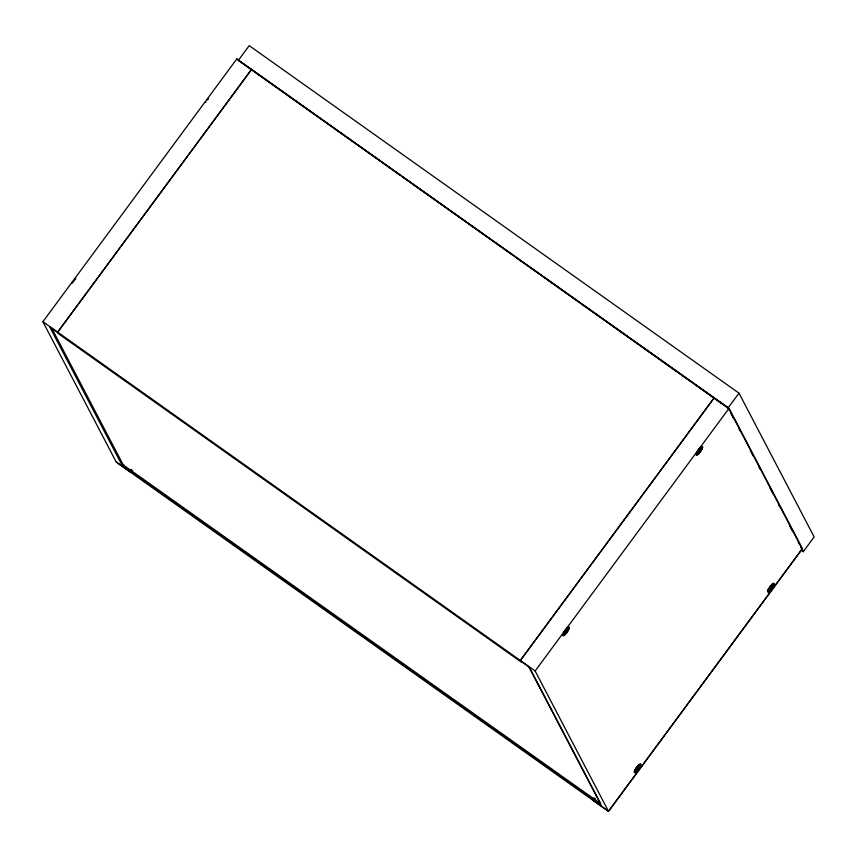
<?xml version="1.0" encoding="UTF-8"?>
<svg xmlns="http://www.w3.org/2000/svg" width="857" height="857" viewBox="0 0 857 857"><rect width="100%" height="100%" fill="white"/><g stroke="black" fill="none" stroke-linecap="round" stroke-linejoin="round"><path stroke-width="1.29" d="M636.322 768.836L637.812 770.004A4.199 0.803 -54.6 0 0 638.808 768.654L640.415 765.408A4.199 0.803 -54.6 0 0 640.243 765.087L638.894 764.894M701.979 447.568L700.094 449.925L699.355 449.336A3.589 0.686 -54.6 0 1 698.101 451.307L699.537 452.475A4.199 0.803 -54.6 0 0 700.533 451.136L702.151 447.89A4.199 0.803 -54.6 0 0 701.979 447.568L700.619 447.375M566.873 627.902L568.662 628.16A4.199 0.803 -54.6 0 1 568.823 628.47L567.216 631.727A4.199 0.803 -54.6 0 1 566.22 633.066L563.96 635.069A4.199 0.803 -54.6 0 1 563.788 634.748L565.609 632.005L564.484 630.923M772.286 584.313L773.571 584.495A4.199 0.803 -54.6 0 1 773.732 584.817L772.125 588.063A4.199 0.803 -54.6 0 1 771.129 589.412L768.868 591.416A4.199 0.803 -54.6 0 1 768.697 591.094L770.507 588.352L769.382 587.27M565.47 632.348L564.26 633.43L563.574 632.455M637.565 769.597L635.551 772.007A4.199 0.803 -54.6 0 1 635.38 771.686L637.19 768.943L636.065 767.861M770.379 588.695L769.158 589.777L768.472 588.813M728.804 408.628L535.132 670.977L42.85 321.654L116.273 462.094L608.513 811.343L802.431 548.673L729.007 408.221L236.768 58.972L728.804 408.628L802.195 548.994M566.67 630.559L567.773 628.663L566.563 628.406M699.312 452.078L698.166 453.974L697.394 452.839M700.223 449.818L701.09 448.082L699.762 447.783M637.308 769.747L636.44 771.493L635.155 769.607A5.228 1.007 -54.6 0 1 640.286 763.833A5.228 1.007 -54.6 0 1 636.355 770.807A5.228 1.007 -54.6 0 1 635.08 769.607M638.261 767.497L639.365 765.601L638.165 765.333M770.625 589.155L769.757 590.902L768.472 589.016M770.379 585.92L771.814 586.756L772.682 585.01L771.482 584.742M698.755 451.832L697.105 454.156A4.199 0.803 -54.6 0 0 697.277 454.478L699.023 452.228M42.893 321.729L236.768 58.972M57.655 332.205L251.54 69.449L57.623 332.13L58.437 333.684L521.142 661.979L520.328 660.426L714.245 397.744L520.37 660.501M131.946 470.343L130.735 471.982L122.53 466.165L123.74 464.526M132.589 470.343L131.035 472.571L130.221 471.007L131.432 469.368M729.318 410.289L728.086 407.932L738.991 393.159L249.216 45.657L238.3 60.429L332.12 126.986M568.662 628.16L566.906 630.409M595.294 798.638L593.751 800.867L592.937 799.302L594.147 797.663M594.651 798.638L593.44 800.277L601.646 806.105L528.833 666.832L520.628 661.004M640.243 765.087L638.497 767.336M773.571 584.495L771.814 586.745M802.152 548.919L608.47 811.268L593.708 800.792M801.059 550.151L803.245 551.694L814.15 536.921L738.991 393.159M700.469 450.279L701.679 449.197L699.537 448.49M567.152 630.87L568.362 629.788L566.938 629.317M772.05 587.216L773.271 586.145L771.707 585.62M637.062 769.286L635.84 770.368L635.155 769.404M566.895 628.202L568.823 628.47M700.64 447.675L702.151 447.89M772.382 584.624L773.732 584.817M638.915 765.194L640.415 765.408M637.812 766.008L639.954 766.736L638.733 767.808L637.094 766.64M769.747 586.381L770.7 586.959M636.419 766.972L637.372 767.551M699.355 449.336L698.798 448.982M697.802 450.332L698.787 451.757L697.577 452.839L696.891 451.864M565.47 629.574L566.595 630.538M637.062 766.512L638.186 767.465M771.236 586.456L771.3 586.499A4.199 0.803 -54.6 0 0 770.314 587.848M334.294 128.539L399.748 174.978M401.933 176.521L512.1 254.69M514.286 256.243L579.728 302.682M581.914 304.224L680.094 373.877M682.268 375.43L692.092 382.393M694.266 383.947L728.086 407.932M700.362 446.851L701.904 447.943M698.691 449.593L700.34 450.75M698.198 450.439L700.148 452.014M697.705 450.932L699.537 452.475M770.282 586.52L771.921 587.688M767.915 590.312L768.943 591.03M567.559 627.806L568.587 628.535M565.374 630.174L567.013 631.341M566.831 632.605L565.256 631.288A3.589 0.686 -54.6 0 0 566.477 629.392M564.388 631.523L566.027 632.691M564.067 631.663L565.716 632.82L564.849 634.566L563.563 632.68M57.922 332.709L49.717 326.892L122.53 466.165M636.965 767.111L638.604 768.279M635.969 768.461L637.812 770.004M635.091 769.243L636.73 770.4M634.598 770.893L635.626 771.621M130.221 471.007L592.937 799.302M116.231 462.019L131.003 472.496M698.841 449.807L700.533 451.136M772.125 588.063L770.229 586.584M769.747 588.331L771.129 589.412M565.416 630.323L567.216 631.727M565.181 632.252L566.22 633.066M637.212 767.411L638.808 768.654M730.55 412.646L733.635 418.537M739.173 429.143L740.405 431.5M750.261 450.353L753.346 456.245M758.884 466.851L760.116 469.208M769.972 488.062L773.057 493.953M778.606 504.559L779.838 506.916M789.693 525.769L792.768 531.661M798.317 542.267L799.549 544.624M800.781 546.98L803.245 551.694M535.089 670.902L608.513 811.343M529.112 666.757L600.703 803.695L123.226 464.923L51.634 327.985M768.579 590.848L768.868 591.416M697.105 454.156L696.72 453.385M697.277 454.478L696.602 453.171M563.713 634.587L563.178 633.548M563.96 635.069L563.328 633.826M768.301 590.323L768.622 590.934M768.783 591.255L768.226 590.173M635.262 771.45L634.641 770.218L635.348 771.6M635.176 771.289L635.466 771.846M563.381 633.934L563.638 634.437M72.309 283.196A5.228 1.007 -54.6 0 1 75.887 278.696M205.819 102.304A5.228 1.007 -54.6 0 1 206.012 101.994M207.533 99.905A5.228 1.007 -54.6 0 1 208.615 98.673M567.023 627.763A3.589 0.686 -54.6 0 1 566.895 628.513M563.885 632.905A3.589 0.686 -54.6 0 1 563.499 633.259M565.406 631.502A4.199 0.803 -54.6 0 1 566.402 630.152M700.265 447.772A3.589 0.686 -54.6 0 1 699.987 448.425M698.723 450.911A4.199 0.803 -54.6 0 1 699.719 449.561M638.336 765.772A3.589 0.686 -54.6 0 1 638.058 766.329M637.437 767.369A3.589 0.686 -54.6 0 1 634.587 770.486M636.987 768.44A4.199 0.803 -54.6 0 1 637.983 767.09M771.793 584.86A3.589 0.686 -54.6 0 1 768.279 589.691M565.663 633.612A3.846 0.739 -54.6 0 0 568.545 628.492A3.846 0.739 -54.6 0 0 564.72 632.734A3.846 0.739 -54.6 0 0 565.663 633.612M698.98 453.021A3.846 0.739 -54.6 0 0 701.862 447.9A3.846 0.739 -54.6 0 0 698.037 452.142A3.846 0.739 -54.6 0 0 698.98 453.021M637.254 770.55A3.846 0.739 -54.6 0 0 640.136 765.419A3.846 0.739 -54.6 0 0 636.301 769.672A3.846 0.739 -54.6 0 0 637.254 770.55M770.572 589.959A3.846 0.739 -54.6 0 0 773.453 584.838A3.846 0.739 -54.6 0 0 769.618 589.08A3.846 0.739 -54.6 0 0 770.572 589.959M564.774 633.869A5.228 1.007 -54.6 0 0 568.694 626.896A5.228 1.007 -54.6 0 0 563.488 632.67A5.228 1.007 -54.6 0 0 564.774 633.869M565.427 634.341A5.228 1.007 -54.6 0 0 569.359 627.367A5.228 1.007 -54.6 0 0 564.142 633.13A5.228 1.007 -54.6 0 0 565.427 634.341M698.091 453.278A5.228 1.007 -54.6 0 0 702.022 446.315A5.228 1.007 -54.6 0 0 696.805 452.078A5.228 1.007 -54.6 0 0 698.091 453.278M698.744 453.749A5.228 1.007 -54.6 0 0 702.676 446.776A5.228 1.007 -54.6 0 0 697.469 452.55A5.228 1.007 -54.6 0 0 698.744 453.749M637.019 771.268A5.228 1.007 -54.6 0 0 640.94 764.305A5.228 1.007 -54.6 0 0 635.733 770.068A5.228 1.007 -54.6 0 0 637.019 771.268M769.672 590.216A5.228 1.007 -54.6 0 0 773.603 583.242A5.228 1.007 -54.6 0 0 768.397 589.016A5.228 1.007 -54.6 0 0 769.672 590.216M770.336 590.677A5.228 1.007 -54.6 0 0 774.257 583.713A5.228 1.007 -54.6 0 0 769.05 589.477A5.228 1.007 -54.6 0 0 770.336 590.677"/></g></svg>
